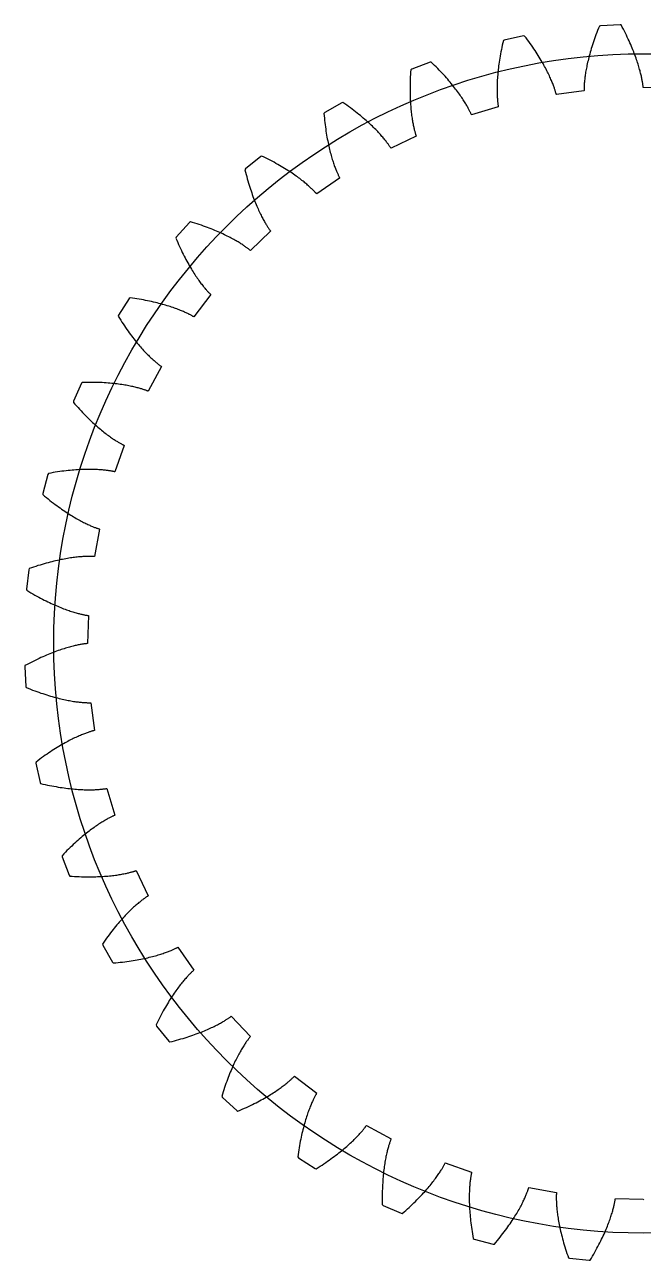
# Model space of a CAD drawing. Extents: x -15.8 to 33.6, y 149.1 to 198.4.
# Drawn here: x -15.75 to 8.93, y 149.15 to 198.43 of the extents above; entities that cross this region are included whole.
import ezdxf

# ---------------------------------------------------------------- set-up
doc = ezdxf.new("R2010")
doc.units = 0
doc.layers.get('0').update_dxf_attribs({"linetype": 'CONTINUOUS'})

msp = doc.modelspace()

# ---------------------------------------------------------------- linework, layer by layer
msp.add_lwpolyline([(10.037, 195.889), (8.926, 195.917), (8.921, 195.935), (8.919, 195.952), (8.917, 195.972), (8.915, 195.993), (8.912, 196.015), (8.909, 196.039), (8.906, 196.065), (8.902, 196.093), (8.897, 196.122), (8.892, 196.153), (8.887, 196.185), (8.881, 196.219), (8.874, 196.254), (8.867, 196.292), (8.858, 196.33), (8.85, 196.371), (8.84, 196.412), (8.83, 196.456), (8.819, 196.501), (8.807, 196.547), (8.795, 196.595), (8.781, 196.645), (8.767, 196.696), (8.751, 196.748), (8.735, 196.802), (8.718, 196.858), (8.7, 196.915), (8.68, 196.973), (8.66, 197.033), (8.639, 197.094), (8.616, 197.157), (8.593, 197.221), (8.568, 197.286), (8.542, 197.352), (8.515, 197.421), (8.487, 197.49), (8.457, 197.56), (8.426, 197.632), (8.394, 197.706), (8.36, 197.78), (8.325, 197.856), (8.289, 197.932), (8.252, 198.011), (8.212, 198.09), (8.172, 198.17), (8.13, 198.252), (8.086, 198.334), (8.041, 198.418), (7.998, 198.428), (7.215, 198.386), (7.173, 198.372), (7.137, 198.284), (7.102, 198.197), (7.069, 198.111), (7.038, 198.027), (7.007, 197.944), (6.978, 197.862), (6.95, 197.782), (6.924, 197.703), (6.898, 197.625), (6.874, 197.549), (6.851, 197.475), (6.829, 197.401), (6.808, 197.329), (6.789, 197.259), (6.77, 197.19), (6.752, 197.122), (6.736, 197.056), (6.72, 196.991), (6.705, 196.928), (6.692, 196.867), (6.679, 196.807), (6.667, 196.748), (6.655, 196.691), (6.645, 196.636), (6.635, 196.582), (6.626, 196.53), (6.618, 196.479), (6.611, 196.43), (6.604, 196.382), (6.598, 196.336), (6.592, 196.292), (6.588, 196.25), (6.583, 196.209), (6.579, 196.169), (6.576, 196.131), (6.573, 196.095), (6.57, 196.061), (6.568, 196.028), (6.567, 195.997), (6.565, 195.968), (6.564, 195.94), (6.564, 195.914), (6.563, 195.889), (6.563, 195.867), (6.563, 195.846), (6.563, 195.826), (6.563, 195.809), (6.56, 195.79), (5.458, 195.644), (5.451, 195.661), (5.446, 195.678), (5.441, 195.697), (5.436, 195.717), (5.43, 195.739), (5.423, 195.762), (5.415, 195.787), (5.407, 195.814), (5.398, 195.842), (5.388, 195.872), (5.378, 195.903), (5.366, 195.935), (5.354, 195.969), (5.341, 196.005), (5.327, 196.042), (5.312, 196.08), (5.296, 196.12), (5.279, 196.161), (5.261, 196.204), (5.242, 196.248), (5.222, 196.294), (5.201, 196.34), (5.179, 196.388), (5.156, 196.438), (5.131, 196.489), (5.106, 196.541), (5.079, 196.594), (5.051, 196.649), (5.021, 196.705), (4.991, 196.762), (4.959, 196.82), (4.925, 196.879), (4.891, 196.94), (4.855, 197.002), (4.817, 197.065), (4.778, 197.129), (4.738, 197.194), (4.696, 197.26), (4.653, 197.327), (4.608, 197.396), (4.562, 197.465), (4.514, 197.535), (4.465, 197.606), (4.414, 197.679), (4.361, 197.752), (4.307, 197.826), (4.251, 197.9), (4.193, 197.976), (4.149, 197.979), (3.382, 197.815), (3.343, 197.794), (3.321, 197.702), (3.301, 197.611), (3.281, 197.521), (3.263, 197.433), (3.246, 197.346), (3.23, 197.261), (3.215, 197.177), (3.201, 197.095), (3.188, 197.014), (3.176, 196.935), (3.165, 196.858), (3.155, 196.782), (3.146, 196.708), (3.137, 196.635), (3.13, 196.564), (3.123, 196.494), (3.117, 196.426), (3.112, 196.36), (3.107, 196.296), (3.103, 196.233), (3.1, 196.171), (3.097, 196.111), (3.095, 196.053), (3.093, 195.997), (3.092, 195.942), (3.091, 195.889), (3.091, 195.838), (3.092, 195.788), (3.092, 195.74), (3.093, 195.694), (3.095, 195.65), (3.097, 195.607), (3.099, 195.566), (3.101, 195.526), (3.104, 195.488), (3.106, 195.452), (3.109, 195.418), (3.112, 195.385), (3.116, 195.354), (3.119, 195.325), (3.122, 195.297), (3.126, 195.271), (3.129, 195.247), (3.132, 195.225), (3.135, 195.204), (3.139, 195.185), (3.142, 195.168), (3.142, 195.149), (2.076, 194.832), (2.066, 194.848), (2.059, 194.864), (2.051, 194.882), (2.042, 194.901), (2.033, 194.921), (2.023, 194.943), (2.011, 194.967), (1.999, 194.992), (1.986, 195.018), (1.971, 195.046), (1.956, 195.075), (1.94, 195.105), (1.922, 195.137), (1.904, 195.17), (1.884, 195.204), (1.863, 195.24), (1.842, 195.277), (1.818, 195.315), (1.794, 195.354), (1.768, 195.395), (1.742, 195.437), (1.713, 195.48), (1.684, 195.524), (1.653, 195.569), (1.621, 195.615), (1.588, 195.663), (1.553, 195.711), (1.516, 195.761), (1.479, 195.811), (1.439, 195.863), (1.399, 195.915), (1.356, 195.969), (1.313, 196.023), (1.267, 196.079), (1.221, 196.135), (1.172, 196.192), (1.122, 196.25), (1.071, 196.309), (1.017, 196.369), (0.963, 196.429), (0.906, 196.49), (0.848, 196.552), (0.788, 196.615), (0.726, 196.678), (0.663, 196.742), (0.598, 196.807), (0.531, 196.872), (0.462, 196.938), (0.418, 196.933), (-0.314, 196.651), (-0.35, 196.625), (-0.357, 196.53), (-0.363, 196.437), (-0.368, 196.345), (-0.372, 196.255), (-0.375, 196.167), (-0.377, 196.08), (-0.379, 195.995), (-0.38, 195.912), (-0.38, 195.83), (-0.38, 195.75), (-0.378, 195.672), (-0.377, 195.596), (-0.374, 195.521), (-0.371, 195.448), (-0.368, 195.376), (-0.363, 195.307), (-0.359, 195.239), (-0.354, 195.172), (-0.348, 195.108), (-0.342, 195.045), (-0.336, 194.984), (-0.329, 194.924), (-0.322, 194.867), (-0.315, 194.811), (-0.308, 194.757), (-0.3, 194.704), (-0.292, 194.653), (-0.284, 194.604), (-0.276, 194.557), (-0.267, 194.512), (-0.259, 194.468), (-0.251, 194.426), (-0.242, 194.385), (-0.234, 194.347), (-0.225, 194.31), (-0.217, 194.275), (-0.209, 194.241), (-0.2, 194.209), (-0.192, 194.179), (-0.185, 194.151), (-0.177, 194.124), (-0.17, 194.099), (-0.163, 194.076), (-0.156, 194.054), (-0.149, 194.034), (-0.143, 194.016), (-0.137, 193.999), (-0.135, 193.981), (-1.137, 193.501), (-1.15, 193.515), (-1.159, 193.53), (-1.17, 193.546), (-1.181, 193.564), (-1.194, 193.582), (-1.208, 193.603), (-1.223, 193.624), (-1.239, 193.647), (-1.256, 193.671), (-1.274, 193.696), (-1.294, 193.722), (-1.315, 193.749), (-1.337, 193.778), (-1.36, 193.808), (-1.385, 193.839), (-1.411, 193.871), (-1.439, 193.904), (-1.467, 193.938), (-1.498, 193.973), (-1.529, 194.009), (-1.562, 194.046), (-1.597, 194.084), (-1.633, 194.123), (-1.67, 194.163), (-1.709, 194.203), (-1.75, 194.245), (-1.792, 194.287), (-1.836, 194.331), (-1.881, 194.375), (-1.928, 194.419), (-1.976, 194.465), (-2.026, 194.511), (-2.078, 194.558), (-2.131, 194.606), (-2.186, 194.654), (-2.243, 194.703), (-2.301, 194.752), (-2.362, 194.803), (-2.423, 194.853), (-2.487, 194.904), (-2.553, 194.956), (-2.62, 195.008), (-2.689, 195.06), (-2.76, 195.113), (-2.832, 195.166), (-2.907, 195.22), (-2.983, 195.274), (-3.061, 195.328), (-3.104, 195.317), (-3.783, 194.924), (-3.814, 194.892), (-3.806, 194.797), (-3.797, 194.704), (-3.788, 194.613), (-3.778, 194.524), (-3.767, 194.436), (-3.756, 194.35), (-3.744, 194.266), (-3.732, 194.183), (-3.72, 194.103), (-3.707, 194.024), (-3.693, 193.947), (-3.679, 193.872), (-3.665, 193.798), (-3.651, 193.726), (-3.636, 193.656), (-3.621, 193.588), (-3.606, 193.522), (-3.591, 193.457), (-3.575, 193.394), (-3.559, 193.333), (-3.544, 193.273), (-3.528, 193.216), (-3.512, 193.16), (-3.496, 193.106), (-3.48, 193.054), (-3.464, 193.003), (-3.449, 192.954), (-3.433, 192.907), (-3.417, 192.862), (-3.402, 192.818), (-3.387, 192.776), (-3.372, 192.736), (-3.357, 192.697), (-3.343, 192.66), (-3.329, 192.625), (-3.315, 192.592), (-3.301, 192.56), (-3.288, 192.53), (-3.276, 192.501), (-3.264, 192.475), (-3.252, 192.449), (-3.241, 192.426), (-3.23, 192.404), (-3.22, 192.383), (-3.211, 192.365), (-3.202, 192.348), (-3.193, 192.332), (-3.188, 192.314), (-4.103, 191.684), (-4.118, 191.695), (-4.129, 191.708), (-4.142, 191.723), (-4.156, 191.739), (-4.172, 191.755), (-4.188, 191.773), (-4.207, 191.792), (-4.226, 191.812), (-4.247, 191.833), (-4.269, 191.855), (-4.292, 191.877), (-4.317, 191.901), (-4.344, 191.926), (-4.371, 191.952), (-4.401, 191.978), (-4.431, 192.006), (-4.464, 192.034), (-4.497, 192.063), (-4.533, 192.093), (-4.57, 192.124), (-4.608, 192.155), (-4.648, 192.187), (-4.69, 192.22), (-4.733, 192.254), (-4.778, 192.288), (-4.824, 192.323), (-4.873, 192.358), (-4.922, 192.394), (-4.974, 192.43), (-5.027, 192.467), (-5.082, 192.505), (-5.139, 192.542), (-5.197, 192.581), (-5.257, 192.619), (-5.319, 192.658), (-5.383, 192.698), (-5.449, 192.738), (-5.516, 192.778), (-5.585, 192.818), (-5.656, 192.858), (-5.728, 192.899), (-5.803, 192.94), (-5.879, 192.981), (-5.957, 193.022), (-6.038, 193.063), (-6.119, 193.105), (-6.203, 193.146), (-6.289, 193.187), (-6.33, 193.169), (-6.938, 192.675), (-6.964, 192.639), (-6.942, 192.547), (-6.918, 192.456), (-6.895, 192.368), (-6.871, 192.281), (-6.847, 192.196), (-6.822, 192.113), (-6.798, 192.031), (-6.773, 191.952), (-6.748, 191.874), (-6.723, 191.798), (-6.697, 191.724), (-6.672, 191.652), (-6.646, 191.581), (-6.621, 191.513), (-6.595, 191.446), (-6.57, 191.381), (-6.544, 191.318), (-6.519, 191.256), (-6.494, 191.197), (-6.469, 191.139), (-6.444, 191.082), (-6.419, 191.028), (-6.395, 190.975), (-6.371, 190.924), (-6.347, 190.875), (-6.323, 190.828), (-6.3, 190.782), (-6.277, 190.738), (-6.255, 190.695), (-6.233, 190.655), (-6.211, 190.616), (-6.19, 190.578), (-6.17, 190.542), (-6.15, 190.508), (-6.13, 190.476), (-6.112, 190.445), (-6.093, 190.416), (-6.076, 190.388), (-6.059, 190.362), (-6.043, 190.337), (-6.027, 190.314), (-6.012, 190.293), (-5.999, 190.273), (-5.985, 190.254), (-5.973, 190.237), (-5.962, 190.221), (-5.951, 190.207), (-5.943, 190.191), (-6.748, 189.425), (-6.764, 189.434), (-6.778, 189.445), (-6.793, 189.457), (-6.809, 189.471), (-6.827, 189.485), (-6.846, 189.5), (-6.867, 189.515), (-6.889, 189.532), (-6.913, 189.549), (-6.938, 189.568), (-6.965, 189.586), (-6.994, 189.606), (-7.023, 189.627), (-7.055, 189.648), (-7.088, 189.669), (-7.123, 189.692), (-7.159, 189.714), (-7.197, 189.738), (-7.236, 189.762), (-7.278, 189.786), (-7.321, 189.811), (-7.365, 189.837), (-7.411, 189.863), (-7.459, 189.889), (-7.509, 189.916), (-7.56, 189.943), (-7.614, 189.97), (-7.668, 189.998), (-7.725, 190.026), (-7.783, 190.054), (-7.843, 190.082), (-7.905, 190.111), (-7.969, 190.14), (-8.035, 190.168), (-8.102, 190.197), (-8.171, 190.226), (-8.242, 190.255), (-8.314, 190.284), (-8.389, 190.313), (-8.465, 190.342), (-8.543, 190.371), (-8.623, 190.4), (-8.705, 190.428), (-8.789, 190.457), (-8.874, 190.485), (-8.962, 190.513), (-9.051, 190.54), (-9.142, 190.568), (-9.18, 190.544), (-9.703, 189.961), (-9.723, 189.921), (-9.687, 189.833), (-9.649, 189.747), (-9.612, 189.663), (-9.575, 189.581), (-9.538, 189.501), (-9.501, 189.423), (-9.464, 189.346), (-9.427, 189.272), (-9.39, 189.199), (-9.353, 189.128), (-9.317, 189.059), (-9.28, 188.991), (-9.244, 188.926), (-9.208, 188.862), (-9.172, 188.8), (-9.137, 188.74), (-9.102, 188.681), (-9.068, 188.625), (-9.033, 188.57), (-8.999, 188.516), (-8.966, 188.465), (-8.933, 188.415), (-8.901, 188.367), (-8.869, 188.32), (-8.838, 188.275), (-8.807, 188.232), (-8.777, 188.19), (-8.748, 188.15), (-8.719, 188.112), (-8.691, 188.075), (-8.663, 188.04), (-8.637, 188.006), (-8.611, 187.974), (-8.586, 187.944), (-8.561, 187.915), (-8.538, 187.887), (-8.515, 187.861), (-8.494, 187.836), (-8.473, 187.813), (-8.453, 187.791), (-8.434, 187.771), (-8.416, 187.752), (-8.399, 187.734), (-8.383, 187.718), (-8.369, 187.703), (-8.355, 187.69), (-8.342, 187.677), (-8.331, 187.662), (-9.007, 186.78), (-9.024, 186.786), (-9.04, 186.795), (-9.056, 186.805), (-9.075, 186.816), (-9.094, 186.827), (-9.116, 186.838), (-9.139, 186.851), (-9.163, 186.864), (-9.19, 186.877), (-9.217, 186.891), (-9.247, 186.906), (-9.278, 186.921), (-9.311, 186.936), (-9.345, 186.952), (-9.381, 186.968), (-9.419, 186.985), (-9.458, 187.002), (-9.499, 187.019), (-9.542, 187.036), (-9.587, 187.054), (-9.633, 187.072), (-9.681, 187.09), (-9.731, 187.109), (-9.782, 187.127), (-9.835, 187.146), (-9.89, 187.164), (-9.947, 187.183), (-10.006, 187.202), (-10.066, 187.221), (-10.128, 187.239), (-10.192, 187.258), (-10.257, 187.276), (-10.325, 187.295), (-10.394, 187.313), (-10.465, 187.331), (-10.538, 187.349), (-10.612, 187.366), (-10.689, 187.384), (-10.767, 187.401), (-10.847, 187.417), (-10.928, 187.433), (-11.012, 187.449), (-11.097, 187.465), (-11.184, 187.48), (-11.273, 187.494), (-11.364, 187.508), (-11.456, 187.522), (-11.55, 187.534), (-11.584, 187.505), (-12.01, 186.847), (-12.023, 186.804), (-11.973, 186.723), (-11.923, 186.645), (-11.873, 186.568), (-11.824, 186.492), (-11.775, 186.419), (-11.726, 186.347), (-11.677, 186.278), (-11.629, 186.21), (-11.581, 186.144), (-11.534, 186.079), (-11.487, 186.017), (-11.44, 185.956), (-11.394, 185.897), (-11.349, 185.839), (-11.304, 185.784), (-11.26, 185.73), (-11.216, 185.677), (-11.173, 185.627), (-11.13, 185.578), (-11.089, 185.53), (-11.048, 185.485), (-11.007, 185.44), (-10.968, 185.398), (-10.929, 185.357), (-10.891, 185.317), (-10.854, 185.28), (-10.818, 185.243), (-10.783, 185.208), (-10.748, 185.175), (-10.715, 185.143), (-10.682, 185.113), (-10.651, 185.083), (-10.62, 185.056), (-10.59, 185.03), (-10.562, 185.005), (-10.534, 184.981), (-10.508, 184.959), (-10.483, 184.938), (-10.459, 184.918), (-10.436, 184.9), (-10.414, 184.883), (-10.393, 184.867), (-10.374, 184.852), (-10.355, 184.838), (-10.338, 184.826), (-10.323, 184.815), (-10.308, 184.805), (-10.295, 184.791), (-10.824, 183.814), (-10.843, 183.818), (-10.859, 183.824), (-10.877, 183.831), (-10.897, 183.839), (-10.918, 183.847), (-10.941, 183.855), (-10.966, 183.863), (-10.992, 183.872), (-11.02, 183.882), (-11.05, 183.891), (-11.081, 183.901), (-11.114, 183.911), (-11.149, 183.921), (-11.185, 183.931), (-11.223, 183.942), (-11.263, 183.952), (-11.305, 183.963), (-11.348, 183.973), (-11.393, 183.984), (-11.44, 183.994), (-11.488, 184.005), (-11.539, 184.015), (-11.591, 184.026), (-11.644, 184.036), (-11.7, 184.046), (-11.757, 184.056), (-11.816, 184.065), (-11.877, 184.075), (-11.939, 184.084), (-12.004, 184.093), (-12.069, 184.101), (-12.137, 184.109), (-12.207, 184.117), (-12.278, 184.124), (-12.351, 184.13), (-12.425, 184.137), (-12.502, 184.142), (-12.58, 184.147), (-12.66, 184.152), (-12.741, 184.156), (-12.824, 184.159), (-12.909, 184.162), (-12.996, 184.164), (-13.084, 184.165), (-13.174, 184.165), (-13.266, 184.165), (-13.359, 184.164), (-13.455, 184.161), (-13.483, 184.127), (-13.801, 183.411), (-13.808, 183.366), (-13.745, 183.294), (-13.684, 183.224), (-13.622, 183.156), (-13.562, 183.09), (-13.502, 183.025), (-13.442, 182.962), (-13.383, 182.9), (-13.325, 182.841), (-13.267, 182.783), (-13.21, 182.727), (-13.154, 182.672), (-13.099, 182.62), (-13.044, 182.568), (-12.99, 182.519), (-12.937, 182.471), (-12.885, 182.424), (-12.834, 182.38), (-12.783, 182.336), (-12.734, 182.295), (-12.685, 182.254), (-12.637, 182.216), (-12.591, 182.178), (-12.545, 182.142), (-12.5, 182.108), (-12.457, 182.075), (-12.414, 182.043), (-12.373, 182.013), (-12.332, 181.984), (-12.293, 181.957), (-12.255, 181.93), (-12.218, 181.905), (-12.182, 181.882), (-12.148, 181.859), (-12.114, 181.838), (-12.082, 181.818), (-12.052, 181.799), (-12.022, 181.781), (-11.994, 181.764), (-11.967, 181.748), (-11.941, 181.734), (-11.917, 181.72), (-11.894, 181.708), (-11.873, 181.696), (-11.852, 181.686), (-11.834, 181.676), (-11.816, 181.667), (-11.801, 181.66), (-11.786, 181.649), (-12.155, 180.6), (-12.174, 180.601), (-12.191, 180.605), (-12.21, 180.609), (-12.231, 180.614), (-12.253, 180.618), (-12.277, 180.623), (-12.303, 180.627), (-12.33, 180.632), (-12.359, 180.637), (-12.39, 180.641), (-12.422, 180.646), (-12.457, 180.651), (-12.493, 180.655), (-12.53, 180.66), (-12.569, 180.664), (-12.61, 180.668), (-12.653, 180.672), (-12.698, 180.676), (-12.744, 180.679), (-12.792, 180.682), (-12.841, 180.685), (-12.893, 180.688), (-12.945, 180.69), (-13, 180.691), (-13.057, 180.693), (-13.115, 180.693), (-13.174, 180.694), (-13.236, 180.693), (-13.299, 180.693), (-13.364, 180.691), (-13.43, 180.689), (-13.498, 180.686), (-13.568, 180.683), (-13.639, 180.679), (-13.712, 180.674), (-13.787, 180.669), (-13.863, 180.662), (-13.941, 180.655), (-14.021, 180.647), (-14.102, 180.638), (-14.185, 180.629), (-14.269, 180.618), (-14.355, 180.606), (-14.442, 180.593), (-14.531, 180.58), (-14.622, 180.565), (-14.714, 180.549), (-14.808, 180.532), (-14.83, 180.494), (-15.032, 179.736), (-15.032, 179.692), (-14.959, 179.63), (-14.887, 179.571), (-14.816, 179.513), (-14.746, 179.457), (-14.676, 179.402), (-14.608, 179.349), (-14.54, 179.298), (-14.473, 179.248), (-14.407, 179.2), (-14.342, 179.154), (-14.278, 179.109), (-14.215, 179.065), (-14.153, 179.023), (-14.092, 178.982), (-14.032, 178.943), (-13.973, 178.906), (-13.916, 178.869), (-13.859, 178.835), (-13.803, 178.801), (-13.749, 178.769), (-13.696, 178.738), (-13.644, 178.709), (-13.593, 178.68), (-13.544, 178.653), (-13.496, 178.628), (-13.449, 178.603), (-13.403, 178.58), (-13.359, 178.557), (-13.316, 178.536), (-13.274, 178.516), (-13.233, 178.497), (-13.194, 178.479), (-13.157, 178.463), (-13.121, 178.447), (-13.086, 178.432), (-13.052, 178.418), (-13.02, 178.405), (-12.99, 178.393), (-12.961, 178.382), (-12.933, 178.371), (-12.907, 178.362), (-12.883, 178.353), (-12.86, 178.345), (-12.838, 178.338), (-12.818, 178.331), (-12.8, 178.325), (-12.783, 178.32), (-12.766, 178.312), (-12.967, 177.218), (-12.986, 177.216), (-13.004, 177.217), (-13.023, 177.219), (-13.044, 177.22), (-13.067, 177.22), (-13.091, 177.221), (-13.117, 177.222), (-13.145, 177.222), (-13.174, 177.222), (-13.205, 177.222), (-13.238, 177.222), (-13.273, 177.221), (-13.309, 177.22), (-13.347, 177.218), (-13.386, 177.216), (-13.427, 177.214), (-13.47, 177.211), (-13.515, 177.208), (-13.561, 177.204), (-13.609, 177.2), (-13.658, 177.195), (-13.709, 177.189), (-13.762, 177.183), (-13.816, 177.176), (-13.872, 177.168), (-13.929, 177.16), (-13.988, 177.151), (-14.049, 177.141), (-14.111, 177.13), (-14.175, 177.119), (-14.24, 177.106), (-14.307, 177.093), (-14.376, 177.079), (-14.445, 177.064), (-14.517, 177.048), (-14.59, 177.03), (-14.664, 177.012), (-14.74, 176.993), (-14.817, 176.973), (-14.896, 176.951), (-14.976, 176.929), (-15.058, 176.905), (-15.141, 176.88), (-15.225, 176.854), (-15.311, 176.826), (-15.398, 176.797), (-15.486, 176.767), (-15.576, 176.736), (-15.593, 176.694), (-15.674, 175.915), (-15.666, 175.871), (-15.585, 175.822), (-15.504, 175.774), (-15.425, 175.728), (-15.347, 175.683), (-15.27, 175.64), (-15.194, 175.599), (-15.119, 175.559), (-15.045, 175.52), (-14.972, 175.483), (-14.901, 175.447), (-14.83, 175.413), (-14.761, 175.38), (-14.694, 175.348), (-14.627, 175.317), (-14.562, 175.288), (-14.498, 175.26), (-14.435, 175.233), (-14.374, 175.208), (-14.314, 175.183), (-14.255, 175.16), (-14.198, 175.138), (-14.142, 175.117), (-14.087, 175.097), (-14.034, 175.078), (-13.982, 175.06), (-13.932, 175.043), (-13.883, 175.027), (-13.836, 175.012), (-13.79, 174.998), (-13.746, 174.985), (-13.703, 174.972), (-13.662, 174.961), (-13.622, 174.95), (-13.584, 174.94), (-13.547, 174.931), (-13.512, 174.922), (-13.478, 174.914), (-13.446, 174.907), (-13.416, 174.901), (-13.387, 174.895), (-13.36, 174.889), (-13.334, 174.885), (-13.31, 174.88), (-13.288, 174.877), (-13.267, 174.873), (-13.248, 174.87), (-13.23, 174.868), (-13.212, 174.862), (-13.24, 173.751), (-13.258, 173.746), (-13.276, 173.744), (-13.295, 173.742), (-13.316, 173.74), (-13.339, 173.737), (-13.363, 173.734), (-13.389, 173.731), (-13.416, 173.727), (-13.445, 173.722), (-13.476, 173.717), (-13.508, 173.712), (-13.542, 173.706), (-13.578, 173.699), (-13.615, 173.691), (-13.654, 173.683), (-13.694, 173.675), (-13.736, 173.665), (-13.779, 173.655), (-13.824, 173.644), (-13.871, 173.632), (-13.919, 173.619), (-13.968, 173.606), (-14.019, 173.592), (-14.072, 173.576), (-14.126, 173.56), (-14.181, 173.543), (-14.238, 173.525), (-14.297, 173.505), (-14.356, 173.485), (-14.417, 173.464), (-14.48, 173.441), (-14.544, 173.418), (-14.609, 173.393), (-14.676, 173.367), (-14.744, 173.34), (-14.813, 173.311), (-14.884, 173.282), (-14.956, 173.251), (-15.029, 173.219), (-15.103, 173.185), (-15.179, 173.15), (-15.256, 173.114), (-15.334, 173.076), (-15.413, 173.037), (-15.494, 172.997), (-15.575, 172.955), (-15.658, 172.911), (-15.742, 172.866), (-15.751, 172.823), (-15.709, 172.04), (-15.695, 171.998), (-15.607, 171.962), (-15.52, 171.927), (-15.435, 171.894), (-15.35, 171.863), (-15.267, 171.832), (-15.186, 171.803), (-15.105, 171.775), (-15.027, 171.749), (-14.949, 171.723), (-14.873, 171.699), (-14.798, 171.676), (-14.725, 171.654), (-14.653, 171.633), (-14.582, 171.614), (-14.513, 171.595), (-14.445, 171.577), (-14.379, 171.561), (-14.315, 171.545), (-14.252, 171.53), (-14.19, 171.516), (-14.13, 171.504), (-14.072, 171.491), (-14.015, 171.48), (-13.959, 171.47), (-13.905, 171.46), (-13.853, 171.451), (-13.802, 171.443), (-13.753, 171.436), (-13.706, 171.429), (-13.66, 171.423), (-13.616, 171.417), (-13.573, 171.412), (-13.532, 171.408), (-13.493, 171.404), (-13.455, 171.401), (-13.419, 171.398), (-13.384, 171.395), (-13.352, 171.393), (-13.321, 171.392), (-13.291, 171.39), (-13.263, 171.389), (-13.237, 171.388), (-13.213, 171.388), (-13.19, 171.388), (-13.169, 171.388), (-13.15, 171.388), (-13.132, 171.388), (-13.114, 171.385), (-12.967, 170.283), (-12.984, 170.276), (-13.002, 170.271), (-13.02, 170.266), (-13.041, 170.261), (-13.062, 170.255), (-13.086, 170.248), (-13.111, 170.24), (-13.137, 170.232), (-13.165, 170.223), (-13.195, 170.213), (-13.226, 170.203), (-13.259, 170.191), (-13.293, 170.179), (-13.328, 170.166), (-13.365, 170.152), (-13.404, 170.137), (-13.444, 170.121), (-13.485, 170.104), (-13.527, 170.086), (-13.572, 170.067), (-13.617, 170.047), (-13.664, 170.026), (-13.712, 170.004), (-13.761, 169.981), (-13.812, 169.956), (-13.864, 169.931), (-13.918, 169.904), (-13.972, 169.876), (-14.028, 169.846), (-14.085, 169.815), (-14.143, 169.784), (-14.203, 169.75), (-14.264, 169.716), (-14.325, 169.68), (-14.388, 169.642), (-14.452, 169.603), (-14.517, 169.563), (-14.584, 169.521), (-14.651, 169.478), (-14.719, 169.433), (-14.788, 169.387), (-14.859, 169.339), (-14.93, 169.29), (-15.002, 169.239), (-15.075, 169.186), (-15.149, 169.132), (-15.224, 169.076), (-15.3, 169.018), (-15.302, 168.974), (-15.138, 168.207), (-15.118, 168.168), (-15.025, 168.146), (-14.934, 168.126), (-14.844, 168.106), (-14.756, 168.088), (-14.669, 168.071), (-14.584, 168.055), (-14.501, 168.04), (-14.418, 168.026), (-14.338, 168.013), (-14.259, 168.001), (-14.181, 167.99), (-14.105, 167.98), (-14.031, 167.971), (-13.958, 167.962), (-13.887, 167.955), (-13.818, 167.948), (-13.75, 167.942), (-13.684, 167.936), (-13.619, 167.932), (-13.556, 167.928), (-13.495, 167.924), (-13.435, 167.922), (-13.377, 167.92), (-13.321, 167.918), (-13.266, 167.917), (-13.213, 167.916), (-13.162, 167.916), (-13.112, 167.917), (-13.064, 167.917), (-13.018, 167.918), (-12.973, 167.92), (-12.93, 167.922), (-12.889, 167.924), (-12.85, 167.926), (-12.812, 167.929), (-12.776, 167.931), (-12.741, 167.934), (-12.709, 167.937), (-12.678, 167.94), (-12.648, 167.944), (-12.621, 167.947), (-12.595, 167.95), (-12.571, 167.954), (-12.548, 167.957), (-12.528, 167.96), (-12.508, 167.963), (-12.491, 167.967), (-12.472, 167.966), (-12.155, 166.901), (-12.171, 166.891), (-12.187, 166.884), (-12.205, 166.876), (-12.224, 166.867), (-12.245, 166.858), (-12.267, 166.847), (-12.29, 166.836), (-12.315, 166.824), (-12.342, 166.811), (-12.369, 166.796), (-12.398, 166.781), (-12.429, 166.765), (-12.46, 166.747), (-12.493, 166.729), (-12.528, 166.709), (-12.563, 166.688), (-12.6, 166.666), (-12.638, 166.643), (-12.678, 166.619), (-12.718, 166.593), (-12.76, 166.566), (-12.803, 166.538), (-12.847, 166.509), (-12.892, 166.478), (-12.939, 166.446), (-12.986, 166.412), (-13.035, 166.378), (-13.084, 166.341), (-13.135, 166.303), (-13.186, 166.264), (-13.239, 166.224), (-13.292, 166.181), (-13.347, 166.138), (-13.402, 166.092), (-13.458, 166.046), (-13.516, 165.997), (-13.574, 165.947), (-13.633, 165.896), (-13.692, 165.842), (-13.753, 165.787), (-13.814, 165.731), (-13.876, 165.673), (-13.938, 165.613), (-14.002, 165.551), (-14.065, 165.488), (-14.13, 165.423), (-14.195, 165.356), (-14.261, 165.287), (-14.257, 165.242), (-13.975, 164.511), (-13.948, 164.475), (-13.853, 164.468), (-13.76, 164.462), (-13.669, 164.457), (-13.579, 164.453), (-13.49, 164.45), (-13.404, 164.447), (-13.319, 164.446), (-13.236, 164.445), (-13.154, 164.445), (-13.074, 164.445), (-12.996, 164.446), (-12.919, 164.448), (-12.844, 164.451), (-12.771, 164.454), (-12.7, 164.457), (-12.63, 164.461), (-12.562, 164.466), (-12.496, 164.471), (-12.431, 164.477), (-12.368, 164.483), (-12.307, 164.489), (-12.248, 164.495), (-12.19, 164.502), (-12.134, 164.51), (-12.08, 164.517), (-12.028, 164.525), (-11.977, 164.533), (-11.928, 164.541), (-11.881, 164.549), (-11.835, 164.557), (-11.791, 164.566), (-11.749, 164.574), (-11.709, 164.583), (-11.67, 164.591), (-11.633, 164.6), (-11.598, 164.608), (-11.565, 164.616), (-11.533, 164.625), (-11.503, 164.633), (-11.474, 164.64), (-11.448, 164.648), (-11.423, 164.655), (-11.399, 164.662), (-11.378, 164.669), (-11.358, 164.676), (-11.339, 164.682), (-11.322, 164.687), (-11.304, 164.69), (-10.824, 163.687), (-10.838, 163.675), (-10.853, 163.666), (-10.869, 163.655), (-10.887, 163.644), (-10.906, 163.631), (-10.926, 163.617), (-10.947, 163.602), (-10.97, 163.586), (-10.994, 163.569), (-11.019, 163.551), (-11.045, 163.531), (-11.073, 163.51), (-11.102, 163.488), (-11.131, 163.465), (-11.162, 163.44), (-11.194, 163.414), (-11.227, 163.386), (-11.261, 163.357), (-11.296, 163.327), (-11.332, 163.296), (-11.369, 163.263), (-11.407, 163.228), (-11.446, 163.192), (-11.486, 163.155), (-11.527, 163.116), (-11.568, 163.075), (-11.611, 163.033), (-11.654, 162.989), (-11.698, 162.944), (-11.743, 162.897), (-11.788, 162.849), (-11.835, 162.799), (-11.882, 162.747), (-11.929, 162.694), (-11.978, 162.639), (-12.026, 162.582), (-12.076, 162.524), (-12.126, 162.463), (-12.177, 162.401), (-12.228, 162.338), (-12.279, 162.272), (-12.331, 162.205), (-12.384, 162.136), (-12.437, 162.065), (-12.49, 161.993), (-12.543, 161.918), (-12.597, 161.842), (-12.652, 161.764), (-12.64, 161.721), (-12.248, 161.042), (-12.216, 161.011), (-12.121, 161.019), (-12.028, 161.028), (-11.937, 161.037), (-11.847, 161.047), (-11.759, 161.058), (-11.674, 161.069), (-11.589, 161.081), (-11.507, 161.093), (-11.426, 161.105), (-11.347, 161.118), (-11.27, 161.132), (-11.195, 161.145), (-11.121, 161.16), (-11.05, 161.174), (-10.98, 161.189), (-10.911, 161.204), (-10.845, 161.219), (-10.78, 161.234), (-10.717, 161.25), (-10.656, 161.266), (-10.597, 161.281), (-10.539, 161.297), (-10.483, 161.313), (-10.429, 161.329), (-10.377, 161.345), (-10.326, 161.361), (-10.278, 161.376), (-10.23, 161.392), (-10.185, 161.408), (-10.141, 161.423), (-10.099, 161.438), (-10.059, 161.453), (-10.021, 161.468), (-9.984, 161.482), (-9.949, 161.496), (-9.915, 161.51), (-9.883, 161.523), (-9.853, 161.536), (-9.825, 161.549), (-9.798, 161.561), (-9.773, 161.573), (-9.749, 161.584), (-9.727, 161.595), (-9.707, 161.605), (-9.688, 161.614), (-9.671, 161.623), (-9.655, 161.631), (-9.638, 161.637), (-9.007, 160.722), (-9.019, 160.707), (-9.032, 160.696), (-9.046, 160.683), (-9.062, 160.669), (-9.079, 160.653), (-9.096, 160.636), (-9.115, 160.618), (-9.135, 160.599), (-9.156, 160.578), (-9.178, 160.556), (-9.201, 160.533), (-9.225, 160.508), (-9.25, 160.481), (-9.275, 160.454), (-9.302, 160.424), (-9.329, 160.394), (-9.358, 160.361), (-9.387, 160.327), (-9.417, 160.292), (-9.447, 160.255), (-9.479, 160.217), (-9.511, 160.177), (-9.544, 160.135), (-9.577, 160.092), (-9.611, 160.047), (-9.646, 160), (-9.681, 159.952), (-9.717, 159.902), (-9.754, 159.851), (-9.791, 159.798), (-9.828, 159.743), (-9.866, 159.686), (-9.904, 159.628), (-9.943, 159.567), (-9.982, 159.506), (-10.021, 159.442), (-10.061, 159.376), (-10.101, 159.309), (-10.141, 159.24), (-10.182, 159.169), (-10.223, 159.097), (-10.263, 159.022), (-10.304, 158.946), (-10.346, 158.867), (-10.387, 158.787), (-10.428, 158.705), (-10.469, 158.622), (-10.511, 158.536), (-10.493, 158.495), (-9.999, 157.887), (-9.962, 157.861), (-9.87, 157.883), (-9.78, 157.907), (-9.691, 157.93), (-9.604, 157.954), (-9.519, 157.978), (-9.436, 158.003), (-9.355, 158.027), (-9.275, 158.052), (-9.198, 158.077), (-9.122, 158.102), (-9.048, 158.128), (-8.975, 158.153), (-8.905, 158.179), (-8.836, 158.204), (-8.769, 158.23), (-8.704, 158.255), (-8.641, 158.28), (-8.58, 158.306), (-8.52, 158.331), (-8.462, 158.356), (-8.406, 158.381), (-8.351, 158.405), (-8.299, 158.43), (-8.248, 158.454), (-8.199, 158.478), (-8.151, 158.501), (-8.105, 158.525), (-8.061, 158.547), (-8.019, 158.57), (-7.978, 158.592), (-7.939, 158.613), (-7.902, 158.635), (-7.866, 158.655), (-7.832, 158.675), (-7.799, 158.694), (-7.768, 158.713), (-7.739, 158.732), (-7.711, 158.749), (-7.685, 158.766), (-7.661, 158.782), (-7.638, 158.798), (-7.616, 158.812), (-7.596, 158.826), (-7.577, 158.84), (-7.56, 158.852), (-7.545, 158.863), (-7.531, 158.874), (-7.514, 158.882), (-6.748, 158.077), (-6.757, 158.061), (-6.769, 158.047), (-6.781, 158.032), (-6.794, 158.016), (-6.808, 157.998), (-6.823, 157.979), (-6.839, 157.958), (-6.855, 157.936), (-6.873, 157.912), (-6.891, 157.887), (-6.91, 157.86), (-6.93, 157.831), (-6.95, 157.801), (-6.971, 157.77), (-6.993, 157.737), (-7.015, 157.702), (-7.038, 157.666), (-7.061, 157.628), (-7.085, 157.588), (-7.11, 157.547), (-7.135, 157.504), (-7.16, 157.46), (-7.186, 157.413), (-7.213, 157.366), (-7.239, 157.316), (-7.266, 157.264), (-7.294, 157.211), (-7.321, 157.157), (-7.349, 157.1), (-7.377, 157.042), (-7.406, 156.981), (-7.434, 156.92), (-7.463, 156.856), (-7.492, 156.79), (-7.521, 156.723), (-7.55, 156.654), (-7.579, 156.583), (-7.608, 156.51), (-7.637, 156.436), (-7.666, 156.36), (-7.694, 156.281), (-7.723, 156.201), (-7.752, 156.12), (-7.78, 156.036), (-7.808, 155.95), (-7.836, 155.863), (-7.864, 155.774), (-7.891, 155.683), (-7.867, 155.645), (-7.284, 155.121), (-7.244, 155.101), (-7.157, 155.138), (-7.071, 155.175), (-6.987, 155.213), (-6.905, 155.25), (-6.825, 155.287), (-6.746, 155.324), (-6.67, 155.361), (-6.595, 155.398), (-6.522, 155.435), (-6.452, 155.472), (-6.382, 155.508), (-6.315, 155.545), (-6.249, 155.581), (-6.186, 155.617), (-6.124, 155.652), (-6.063, 155.688), (-6.005, 155.723), (-5.948, 155.757), (-5.893, 155.792), (-5.84, 155.825), (-5.788, 155.859), (-5.738, 155.892), (-5.69, 155.924), (-5.643, 155.956), (-5.599, 155.987), (-5.555, 156.018), (-5.514, 156.048), (-5.474, 156.077), (-5.435, 156.106), (-5.399, 156.134), (-5.363, 156.162), (-5.33, 156.188), (-5.298, 156.214), (-5.267, 156.239), (-5.238, 156.263), (-5.21, 156.287), (-5.184, 156.309), (-5.16, 156.331), (-5.137, 156.352), (-5.115, 156.372), (-5.094, 156.391), (-5.076, 156.409), (-5.058, 156.426), (-5.042, 156.441), (-5.027, 156.456), (-5.013, 156.47), (-5.001, 156.483), (-4.986, 156.494), (-4.103, 155.818), (-4.11, 155.8), (-4.119, 155.785), (-4.129, 155.769), (-4.139, 155.75), (-4.15, 155.73), (-4.162, 155.709), (-4.174, 155.686), (-4.187, 155.662), (-4.201, 155.635), (-4.215, 155.608), (-4.229, 155.578), (-4.244, 155.547), (-4.26, 155.514), (-4.275, 155.48), (-4.292, 155.444), (-4.308, 155.406), (-4.325, 155.367), (-4.342, 155.326), (-4.36, 155.283), (-4.378, 155.238), (-4.396, 155.192), (-4.414, 155.144), (-4.432, 155.094), (-4.451, 155.043), (-4.469, 154.989), (-4.488, 154.934), (-4.507, 154.878), (-4.525, 154.819), (-4.544, 154.759), (-4.563, 154.697), (-4.581, 154.633), (-4.6, 154.567), (-4.618, 154.5), (-4.636, 154.431), (-4.654, 154.36), (-4.672, 154.287), (-4.69, 154.213), (-4.707, 154.136), (-4.724, 154.058), (-4.741, 153.978), (-4.757, 153.897), (-4.773, 153.813), (-4.788, 153.728), (-4.803, 153.641), (-4.818, 153.552), (-4.832, 153.461), (-4.845, 153.369), (-4.858, 153.274), (-4.828, 153.241), (-4.17, 152.815), (-4.128, 152.801), (-4.047, 152.852), (-3.968, 152.902), (-3.891, 152.951), (-3.816, 153.001), (-3.742, 153.05), (-3.671, 153.099), (-3.601, 153.148), (-3.533, 153.196), (-3.467, 153.244), (-3.403, 153.291), (-3.34, 153.338), (-3.279, 153.385), (-3.22, 153.431), (-3.163, 153.476), (-3.107, 153.521), (-3.053, 153.565), (-3.001, 153.609), (-2.95, 153.652), (-2.901, 153.695), (-2.854, 153.736), (-2.808, 153.777), (-2.764, 153.818), (-2.721, 153.857), (-2.68, 153.896), (-2.641, 153.934), (-2.603, 153.971), (-2.567, 154.007), (-2.532, 154.042), (-2.498, 154.077), (-2.466, 154.11), (-2.436, 154.143), (-2.407, 154.174), (-2.379, 154.205), (-2.353, 154.235), (-2.328, 154.263), (-2.305, 154.29), (-2.282, 154.317), (-2.261, 154.342), (-2.242, 154.366), (-2.223, 154.389), (-2.206, 154.411), (-2.19, 154.432), (-2.176, 154.451), (-2.162, 154.47), (-2.15, 154.487), (-2.138, 154.502), (-2.128, 154.517), (-2.115, 154.53), (-1.137, 154), (-1.141, 153.982), (-1.148, 153.966), (-1.155, 153.948), (-1.162, 153.928), (-1.17, 153.907), (-1.178, 153.884), (-1.187, 153.859), (-1.196, 153.833), (-1.205, 153.805), (-1.215, 153.775), (-1.224, 153.744), (-1.234, 153.711), (-1.244, 153.676), (-1.255, 153.64), (-1.265, 153.602), (-1.276, 153.562), (-1.286, 153.52), (-1.297, 153.477), (-1.307, 153.432), (-1.318, 153.385), (-1.328, 153.336), (-1.339, 153.286), (-1.349, 153.234), (-1.359, 153.18), (-1.369, 153.125), (-1.379, 153.068), (-1.389, 153.009), (-1.398, 152.948), (-1.407, 152.886), (-1.416, 152.821), (-1.424, 152.755), (-1.432, 152.688), (-1.44, 152.618), (-1.447, 152.547), (-1.454, 152.474), (-1.46, 152.4), (-1.466, 152.323), (-1.471, 152.245), (-1.475, 152.165), (-1.479, 152.084), (-1.483, 152.001), (-1.485, 151.916), (-1.487, 151.829), (-1.488, 151.741), (-1.489, 151.651), (-1.488, 151.559), (-1.487, 151.465), (-1.485, 151.37), (-1.45, 151.342), (-0.734, 151.024), (-0.69, 151.017), (-0.618, 151.08), (-0.548, 151.141), (-0.479, 151.203), (-0.413, 151.263), (-0.348, 151.323), (-0.285, 151.383), (-0.224, 151.442), (-0.164, 151.5), (-0.107, 151.558), (-0.05, 151.615), (0.004, 151.671), (0.057, 151.726), (0.108, 151.781), (0.158, 151.835), (0.206, 151.888), (0.252, 151.94), (0.297, 151.991), (0.34, 152.042), (0.382, 152.091), (0.422, 152.14), (0.461, 152.188), (0.498, 152.234), (0.534, 152.28), (0.569, 152.325), (0.602, 152.368), (0.633, 152.411), (0.663, 152.452), (0.692, 152.493), (0.72, 152.532), (0.746, 152.57), (0.771, 152.607), (0.795, 152.643), (0.818, 152.677), (0.839, 152.71), (0.859, 152.742), (0.878, 152.773), (0.896, 152.803), (0.913, 152.831), (0.928, 152.858), (0.943, 152.884), (0.956, 152.908), (0.969, 152.931), (0.98, 152.952), (0.991, 152.972), (1, 152.991), (1.009, 153.008), (1.017, 153.024), (1.028, 153.039), (2.076, 152.669), (2.075, 152.651), (2.071, 152.634), (2.067, 152.615), (2.063, 152.594), (2.058, 152.572), (2.054, 152.548), (2.049, 152.522), (2.045, 152.495), (2.04, 152.466), (2.035, 152.435), (2.03, 152.402), (2.026, 152.368), (2.021, 152.332), (2.017, 152.295), (2.012, 152.255), (2.008, 152.214), (2.004, 152.172), (2.001, 152.127), (1.997, 152.081), (1.994, 152.033), (1.991, 151.984), (1.989, 151.932), (1.987, 151.879), (1.985, 151.825), (1.984, 151.768), (1.983, 151.71), (1.983, 151.651), (1.983, 151.589), (1.984, 151.526), (1.985, 151.461), (1.987, 151.395), (1.99, 151.327), (1.993, 151.257), (1.997, 151.185), (2.002, 151.112), (2.008, 151.038), (2.014, 150.961), (2.021, 150.884), (2.029, 150.804), (2.038, 150.723), (2.048, 150.64), (2.059, 150.556), (2.07, 150.47), (2.083, 150.382), (2.097, 150.293), (2.112, 150.203), (2.127, 150.111), (2.144, 150.017), (2.183, 149.995), (2.94, 149.793), (2.985, 149.793), (3.046, 149.866), (3.106, 149.938), (3.164, 150.009), (3.22, 150.079), (3.274, 150.149), (3.327, 150.217), (3.379, 150.285), (3.428, 150.352), (3.476, 150.418), (3.523, 150.483), (3.568, 150.547), (3.612, 150.61), (3.654, 150.672), (3.694, 150.733), (3.733, 150.793), (3.771, 150.852), (3.807, 150.909), (3.842, 150.966), (3.875, 151.021), (3.908, 151.076), (3.938, 151.129), (3.968, 151.181), (3.996, 151.232), (4.023, 151.281), (4.049, 151.329), (4.074, 151.376), (4.097, 151.422), (4.119, 151.466), (4.14, 151.509), (4.16, 151.551), (4.179, 151.591), (4.197, 151.63), (4.214, 151.668), (4.23, 151.704), (4.245, 151.739), (4.259, 151.773), (4.272, 151.805), (4.284, 151.835), (4.295, 151.864), (4.305, 151.892), (4.315, 151.918), (4.324, 151.942), (4.332, 151.965), (4.339, 151.987), (4.345, 152.007), (4.351, 152.025), (4.357, 152.042), (4.365, 152.059), (5.458, 151.857), (5.46, 151.839), (5.459, 151.821), (5.458, 151.802), (5.457, 151.781), (5.456, 151.758), (5.455, 151.734), (5.455, 151.708), (5.454, 151.68), (5.454, 151.651), (5.454, 151.619), (5.455, 151.587), (5.456, 151.552), (5.457, 151.516), (5.458, 151.478), (5.46, 151.439), (5.462, 151.397), (5.465, 151.355), (5.469, 151.31), (5.472, 151.264), (5.477, 151.216), (5.482, 151.167), (5.487, 151.116), (5.494, 151.063), (5.501, 151.009), (5.508, 150.953), (5.516, 150.896), (5.526, 150.837), (5.535, 150.776), (5.546, 150.714), (5.558, 150.65), (5.57, 150.585), (5.583, 150.518), (5.598, 150.449), (5.613, 150.379), (5.629, 150.308), (5.646, 150.235), (5.664, 150.161), (5.684, 150.085), (5.704, 150.008), (5.725, 149.929), (5.748, 149.849), (5.772, 149.767), (5.797, 149.684), (5.823, 149.6), (5.85, 149.514), (5.879, 149.427), (5.909, 149.338), (5.941, 149.249), (5.982, 149.232), (6.762, 149.151), (6.806, 149.159), (6.855, 149.24), (6.903, 149.32), (6.949, 149.4), (6.993, 149.478), (7.036, 149.555), (7.078, 149.631), (7.118, 149.706), (7.156, 149.78), (7.194, 149.853), (7.229, 149.924), (7.264, 149.994), (7.297, 150.063), (7.329, 150.131), (7.359, 150.198), (7.389, 150.263), (7.416, 150.327), (7.443, 150.39), (7.469, 150.451), (7.493, 150.511), (7.517, 150.57), (7.539, 150.627), (7.56, 150.683), (7.58, 150.738), (7.599, 150.791), (7.617, 150.842), (7.633, 150.893), (7.649, 150.941), (7.664, 150.989), (7.679, 151.035), (7.692, 151.079), (7.704, 151.122), (7.716, 151.163), (7.727, 151.203), (7.737, 151.241), (7.746, 151.278), (7.754, 151.313), (7.762, 151.347), (7.769, 151.379), (7.776, 151.409), (7.782, 151.438), (7.787, 151.465), (7.792, 151.491), (7.796, 151.515), (7.8, 151.537), (7.803, 151.558), (7.806, 151.577), (7.809, 151.595), (7.815, 151.612), (8.926, 151.585), (8.931, 151.567)])
at = {"linetype": 'Continuous'}
msp.add_circle((8.926, 173.751), 23.518, dxfattribs=at)

doc.saveas('drawing.dxf')
